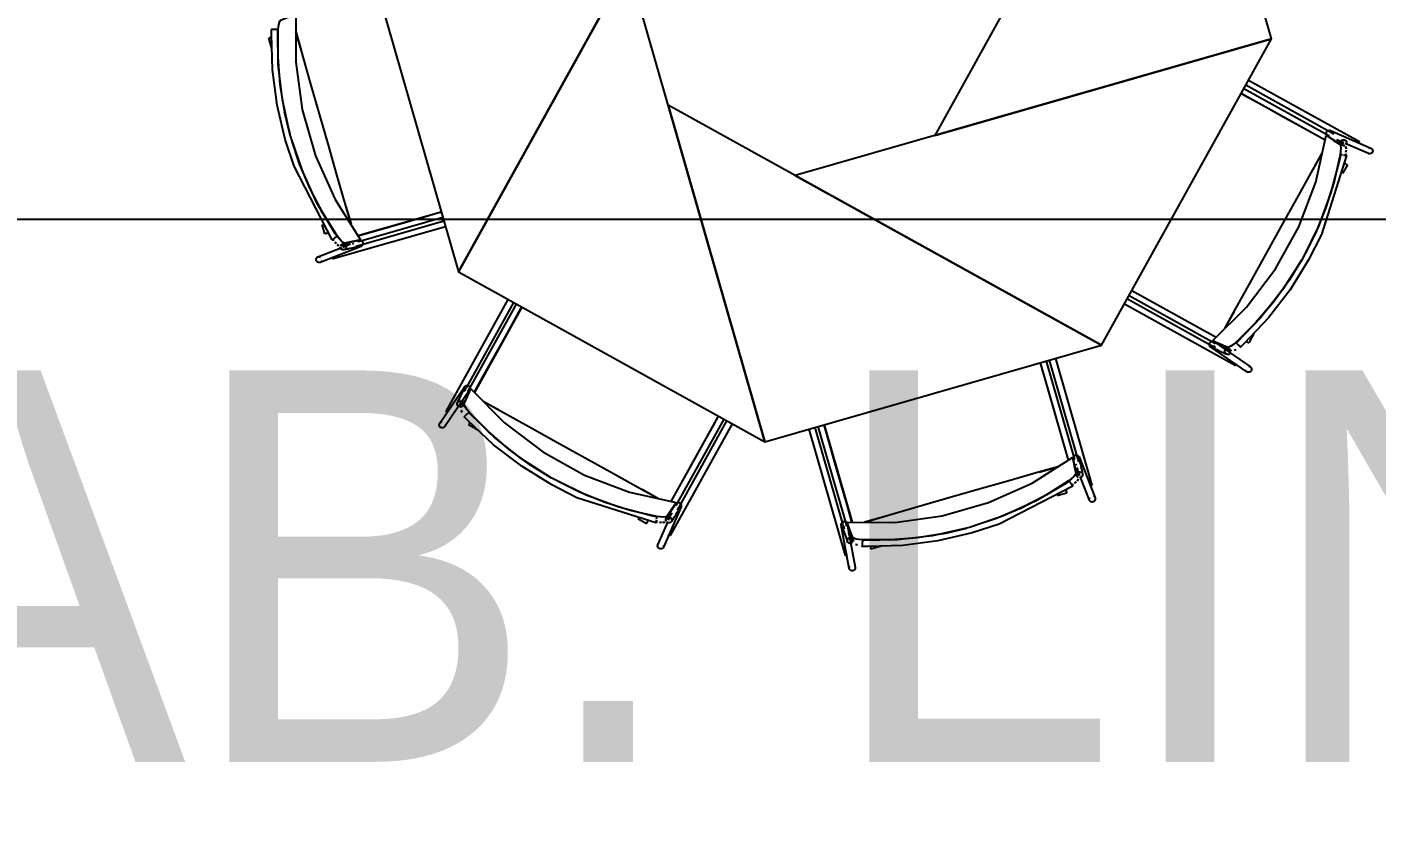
# Model space of a CAD drawing. Header units: metres. Extents: x 3.2 to 22.3, y 0.7 to 22.8.
# Drawn here: x 15.789 to 16.755, y 17.425 to 17.988 of the extents above; entities that cross this region are included whole.
import ezdxf

# ---------------------------------------------------------------- set-up
doc = ezdxf.new("R2010")
doc.units = ezdxf.units.M
for name, color, linetype in [('ARREDI', 9, 'Continuous'), ('PARETI_STRUTTURE', 7, 'Continuous'), ('PORTE_SCALE', 2, 'Continuous'), ('WAYFINDING_RIQUADRI', 7, 'Continuous'), ('WAYFINDING_TESTI', 7, 'Continuous')]:
    doc.layers.add(name, color=color, linetype=linetype)

msp = doc.modelspace()

# ---------------------------------------------------------------- linework, layer by layer
at = {"layer": 'ARREDI'}
for points in [[(16.43843, 17.91001), (16.67931, 17.97908), (16.61024, 18.21994)], [(16.2696, 18.12228), (16.02872, 18.05322), (16.09779, 17.81235)], [(16.21928, 18.0315), (16.09779, 17.81235), (16.31695, 17.69086)], [(16.33866, 17.88141), (16.55781, 17.75992), (16.6793, 17.97907)], [(16.24788, 17.93173), (16.31694, 17.69085), (16.55781, 17.75992)]]:
    msp.add_lwpolyline(points, close=True, dxfattribs=at)
for points in [[(15.96883, 17.98543), (15.96905, 17.98798), (15.96946, 17.99021), (15.96997, 17.99178), (15.9705, 17.99246)], [(15.96883, 17.98542), (15.96904, 17.98785), (15.96944, 17.99012), (15.96996, 17.99173), (15.9705, 17.99244)], [(15.9705, 17.99244), (15.97602, 17.99455), (15.98155, 17.99665), (15.98136, 17.96242), (15.98604, 17.92848), (15.99548, 17.89552), (16.00951, 17.86426), (16.0278, 17.83533), (16.02201, 17.83417), (16.01621, 17.83303), (16.01537, 17.83335), (16.01408, 17.83445), (16.01254, 17.83616), (16.01108, 17.8381)], [(15.96714, 17.98572), (15.9664, 17.98576), (15.96565, 17.9858), (15.96498, 17.98584), (15.96448, 17.98587), (15.96421, 17.98588), (15.96416, 17.98588), (15.96418, 17.98588), (15.96441, 17.98587)], [(15.96847, 17.98564), (15.96823, 17.98566), (15.96777, 17.98567), (15.96713, 17.98571)], [(15.97327, 17.92754), (15.97024, 17.94652), (15.96874, 17.96595), (15.96883, 17.98542)], [(15.97328, 17.9275), (15.97025, 17.94645), (15.96875, 17.96585), (15.96882, 17.98528)], [(15.98148, 17.98423), (15.98534, 17.97082)], [(16.02094, 17.84661), (16.01722, 17.8596), (16.01087, 17.88172), (16.00451, 17.90392), (15.99813, 17.92614), (15.99177, 17.94833), (15.98543, 17.97044), (15.98148, 17.98422)], [(15.96216, 17.97954), (15.96213, 17.97953)], [(15.96423, 17.98013), (15.96352, 17.97992), (15.96288, 17.97974), (15.96242, 17.97962), (15.96216, 17.97953)], [(16.7178, 17.90655), (16.70867, 17.91161), (16.69738, 17.91787), (16.68608, 17.92414), (16.67476, 17.93041), (16.66345, 17.93668), (16.65761, 17.93991)], [(15.9734, 17.92693), (15.97726, 17.91104)], [(15.97726, 17.91106), (15.9734, 17.92689)], [(16.71945, 17.90982), (16.71893, 17.91036), (16.71866, 17.91106), (16.71861, 17.91181), (16.71882, 17.91253), (16.71928, 17.91313), (16.71991, 17.91354)], [(16.71991, 17.91354), (16.72063, 17.91372), (16.72138, 17.91362), (16.7216, 17.91354), (16.72161, 17.91354), (16.72203, 17.91329), (16.72254, 17.91275), (16.72284, 17.91206), (16.72288, 17.91131)], [(16.01107, 17.8381), (16.00068, 17.85458), (15.99166, 17.87184), (15.98406, 17.8898), (15.97881, 17.90566)], [(16.01099, 17.83822), (16.00063, 17.85466), (15.99163, 17.87191), (15.98405, 17.88983), (15.97881, 17.90565)], [(16.64801, 17.75838), (16.6426, 17.76078), (16.63721, 17.76321), (16.66155, 17.78728), (16.68224, 17.81459), (16.69887, 17.84457), (16.71106, 17.8766), (16.71858, 17.90999), (16.72349, 17.90671), (16.7284, 17.90341), (16.72876, 17.9026), (16.7289, 17.90091), (16.72878, 17.89861), (16.72844, 17.8962)], [(16.72084, 17.90969), (16.71857, 17.91)], [(16.72595, 17.9071), (16.72732, 17.90618), (16.73089, 17.90376)], [(16.73174, 17.90287), (16.73102, 17.90269), (16.73028, 17.90277), (16.72975, 17.90302), (16.72961, 17.9031), (16.72913, 17.90363), (16.72885, 17.90431), (16.72882, 17.90505), (16.72904, 17.90577), (16.7295, 17.90637), (16.73013, 17.90678)], [(16.73013, 17.90678), (16.73085, 17.90696), (16.73159, 17.90688), (16.73211, 17.90664), (16.73225, 17.90654), (16.73271, 17.90606), (16.73274, 17.90602), (16.73302, 17.90533), (16.73305, 17.9046), (16.73282, 17.90388), (16.73236, 17.90328)], [(16.74178, 17.90496), (16.74146, 17.90438)], [(16.74218, 17.90567), (16.74204, 17.90541), (16.74179, 17.90496)], [(16.74219, 17.90571), (16.74221, 17.90572)], [(16.64605, 17.77195), (16.65299, 17.7845), (16.66414, 17.80461), (16.67534, 17.8248), (16.68655, 17.84502), (16.69774, 17.86522), (16.70891, 17.88534), (16.71584, 17.89787)], [(16.72844, 17.8962), (16.72414, 17.87721), (16.7183, 17.85861), (16.71098, 17.84055), (16.70348, 17.82561)], [(16.72841, 17.89605), (16.72411, 17.8771), (16.71829, 17.85854), (16.71098, 17.84051), (16.70349, 17.82562)], [(16.70907, 17.88568), (16.71585, 17.89788)], [(16.7284, 17.90343), (16.72876, 17.90265), (16.72891, 17.901), (16.7288, 17.89873), (16.72844, 17.89621)], [(16.73016, 17.89609), (16.72953, 17.89621), (16.72907, 17.89629), (16.72885, 17.89633)], [(16.73089, 17.89598), (16.73163, 17.89585), (16.73228, 17.89574)], [(16.73228, 17.89574), (16.73243, 17.89681)], [(16.73244, 17.8968), (16.73228, 17.89573)], [(16.73272, 17.90039), (16.73258, 17.90207)], [(16.7326, 17.90209), (16.73273, 17.90046)], [(16.73261, 17.89809), (16.73267, 17.89924)], [(16.73268, 17.89947), (16.73263, 17.89819)], [(16.73278, 17.89565), (16.73306, 17.89561), (16.7331, 17.89559), (16.73308, 17.89559)], [(16.75044, 17.89698), (16.74972, 17.89682), (16.74897, 17.8969), (16.74875, 17.89698), (16.74873, 17.89698), (16.74831, 17.89723), (16.7478, 17.89777)], [(16.74876, 17.90095), (16.74949, 17.90112), (16.75024, 17.90103), (16.75046, 17.90095), (16.75047, 17.90095), (16.75089, 17.9007), (16.7514, 17.90016), (16.7517, 17.89946), (16.75174, 17.89871), (16.75151, 17.89799), (16.75106, 17.8974), (16.75045, 17.89698)], [(16.73362, 17.88897), (16.73338, 17.88909), (16.73297, 17.88933), (16.73238, 17.88965), (16.73175, 17.89001)], [(16.01733, 17.85923), (16.02094, 17.84662)], [(16.02592, 17.83831), (16.03595, 17.84118), (16.04836, 17.84474), (16.06078, 17.84831), (16.07323, 17.85188), (16.08545, 17.85538)], [(16.00437, 17.84015), (16.00365, 17.83994), (16.00302, 17.83976), (16.00255, 17.83962), (16.0023, 17.83956)], [(16.0074, 17.83526), (16.00762, 17.83543), (16.00804, 17.83572), (16.00858, 17.83611), (16.00919, 17.83654), (16.00979, 17.83695)], [(16.01088, 17.83772), (16.01068, 17.83758), (16.01031, 17.83732), (16.00978, 17.83696)], [(16.01622, 17.83302), (16.01541, 17.83331), (16.01413, 17.83438), (16.01262, 17.83605), (16.01108, 17.83811)], [(16.00737, 17.83525), (16.00735, 17.83524)], [(16.00868, 17.83486), (16.00803, 17.83572)], [(16.00803, 17.83571), (16.00869, 17.83485)], [(16.00946, 17.83382), (16.01039, 17.83279)], [(16.01039, 17.83279), (16.00952, 17.83373)], [(16.01102, 17.83211), (16.01229, 17.83103)], [(16.01231, 17.831), (16.01105, 17.83206)], [(16.01736, 17.82943), (16.01697, 17.82879), (16.0164, 17.82833), (16.01585, 17.82812), (16.0157, 17.8281), (16.01503, 17.82811), (16.01497, 17.82812), (16.01429, 17.8284), (16.01375, 17.82891), (16.0134, 17.82957), (16.01331, 17.83032)], [(16.01346, 17.83106), (16.01385, 17.8317), (16.01442, 17.83215), (16.01497, 17.83236), (16.01513, 17.83239), (16.01583, 17.83236), (16.01585, 17.83236), (16.01653, 17.83208), (16.01707, 17.83157), (16.01742, 17.83092), (16.01751, 17.83017), (16.01736, 17.82943)], [(16.02054, 17.83216), (16.01892, 17.83184), (16.0147, 17.83102)], [(16.0221, 17.83247), (16.02304, 17.83266)], [(16.02937, 17.83188), (16.02898, 17.83124), (16.0284, 17.83078), (16.02818, 17.83067), (16.02816, 17.83067), (16.02769, 17.83054), (16.02694, 17.83057), (16.02625, 17.83085), (16.02569, 17.83136)], [(16.02599, 17.83394), (16.02781, 17.83533)], [(16.02706, 17.83483), (16.02781, 17.8348), (16.02851, 17.83452), (16.02906, 17.83402), (16.02941, 17.83336), (16.02952, 17.83261), (16.02937, 17.83187)], [(16.00006, 17.82037), (15.99967, 17.81973), (15.99909, 17.81927), (15.99887, 17.81916), (15.99886, 17.81916), (15.99838, 17.81904), (15.99763, 17.81907), (15.99694, 17.81934), (15.99638, 17.81986), (15.99604, 17.82051), (15.99592, 17.82126), (15.99608, 17.822)], [(15.99607, 17.82199), (15.99646, 17.82263), (15.99705, 17.82309), (15.99727, 17.8232), (15.99728, 17.8232), (15.99775, 17.82333), (15.9985, 17.8233), (15.9992, 17.82302)], [(16.00783, 17.82247), (16.00765, 17.82311)], [(16.00807, 17.82165), (16.00807, 17.82164), (16.00806, 17.82169), (16.00784, 17.82247)], [(16.69227, 17.80674), (16.70077, 17.82071)], [(16.70077, 17.8207), (16.6923, 17.80678)], [(16.57952, 17.79908), (16.58847, 17.79412), (16.6018, 17.78673), (16.61519, 17.77931), (16.62855, 17.7719), (16.63972, 17.7657)], [(16.69193, 17.80623), (16.68064, 17.79066), (16.66796, 17.77587), (16.65414, 17.76216)], [(16.69195, 17.80626), (16.68069, 17.79073), (16.66804, 17.77595), (16.65425, 17.76226)], [(16.10913, 17.72625), (16.11533, 17.73742), (16.13016, 17.76417), (16.13755, 17.7775), (16.14298, 17.78729)], [(16.64603, 17.77194), (16.6528, 17.78416)], [(16.63491, 17.76021), (16.63492, 17.76096), (16.6352, 17.76166), (16.6357, 17.76223), (16.63635, 17.76259), (16.63709, 17.76271)], [(16.63887, 17.75945), (16.63837, 17.75888), (16.63772, 17.75852), (16.63698, 17.75839), (16.63625, 17.75854), (16.63581, 17.75877), (16.6358, 17.75877), (16.63561, 17.75892), (16.63515, 17.7595), (16.63491, 17.76021)], [(16.63721, 17.76321), (16.63914, 17.76089)], [(16.63914, 17.7609), (16.63721, 17.76321)], [(16.65414, 17.76216), (16.65218, 17.7605), (16.65032, 17.75922), (16.64885, 17.75847), (16.64798, 17.75836)], [(16.65414, 17.76217), (16.65226, 17.76059), (16.65038, 17.75928), (16.64888, 17.7585), (16.648, 17.75838)], [(16.65514, 17.76075), (16.6547, 17.76122), (16.6544, 17.76157), (16.65425, 17.76174)], [(16.65695, 17.75872), (16.6571, 17.75856), (16.65712, 17.75853), (16.65709, 17.75857), (16.65691, 17.75878), (16.65613, 17.75965), (16.65563, 17.76021), (16.65513, 17.76075)], [(16.66114, 17.76264), (16.66179, 17.76228), (16.66236, 17.76196), (16.66279, 17.76173), (16.66301, 17.7616)], [(16.65049, 17.75542), (16.64507, 17.75782), (16.64375, 17.75842)], [(16.64606, 17.75513), (16.64608, 17.75588), (16.64634, 17.75658), (16.64683, 17.75715), (16.64746, 17.75751), (16.64819, 17.75764), (16.6482, 17.75764), (16.64891, 17.7575), (16.64905, 17.75745), (16.64953, 17.75713), (16.64999, 17.75654), (16.65023, 17.75583)], [(16.64995, 17.75438), (16.64946, 17.75381), (16.64882, 17.75343), (16.6481, 17.75331), (16.64803, 17.75332), (16.64738, 17.75345), (16.64724, 17.75352), (16.64675, 17.75384), (16.64629, 17.75442), (16.64606, 17.75513)], [(16.65387, 17.75701), (16.6528, 17.75626)], [(16.65285, 17.75631), (16.65388, 17.75702)], [(16.53408, 17.67783), (16.5312, 17.68786), (16.52765, 17.70027), (16.52408, 17.71269), (16.52051, 17.72513), (16.51695, 17.73757), (16.51413, 17.7474)], [(16.65337, 17.74546), (16.65335, 17.74545), (16.65338, 17.74549), (16.65353, 17.74575), (16.65378, 17.7462)], [(16.6541, 17.74678), (16.65378, 17.7462)], [(16.66513, 17.74309), (16.66512, 17.74234), (16.66484, 17.74165), (16.66434, 17.74108), (16.66369, 17.7407), (16.66295, 17.74059), (16.66222, 17.74073), (16.66179, 17.74097), (16.66177, 17.74097), (16.66158, 17.74112), (16.66112, 17.7417), (16.66088, 17.74241)], [(16.66306, 17.74491), (16.66379, 17.74477), (16.66422, 17.74453), (16.66424, 17.74453), (16.66443, 17.74438), (16.66489, 17.7438), (16.66513, 17.74309)], [(16.10288, 17.72711), (16.10231, 17.72761), (16.10195, 17.72826), (16.10183, 17.72899), (16.10198, 17.72973), (16.1022, 17.73016), (16.1022, 17.73017), (16.10236, 17.73037), (16.10294, 17.73083), (16.10365, 17.73106)], [(16.10365, 17.73107), (16.1044, 17.73105), (16.10509, 17.73077), (16.10566, 17.73027), (16.10602, 17.72962), (16.10615, 17.72889)], [(16.09885, 17.71549), (16.10126, 17.7209), (16.10185, 17.72222)], [(16.10181, 17.71797), (16.10422, 17.72337), (16.10665, 17.72876), (16.13072, 17.70443), (16.15804, 17.68373), (16.18801, 17.66711), (16.22004, 17.65491), (16.25343, 17.6474), (16.25015, 17.64248), (16.24684, 17.63758), (16.24604, 17.63722), (16.24434, 17.63708), (16.24205, 17.63719), (16.23963, 17.63754)], [(16.10665, 17.72877), (16.10433, 17.72683)], [(16.10433, 17.72684), (16.10665, 17.72877)], [(16.0889, 17.71261), (16.08888, 17.71262), (16.08892, 17.71259), (16.08919, 17.71244), (16.08963, 17.71219)], [(16.09022, 17.71188), (16.08964, 17.7122)], [(16.09781, 17.71603), (16.09724, 17.71651), (16.09687, 17.71715), (16.09674, 17.71788), (16.09676, 17.71795), (16.09688, 17.7186), (16.09695, 17.71874), (16.09727, 17.71922), (16.09785, 17.71968), (16.09856, 17.71992)], [(16.09856, 17.71991), (16.09931, 17.7199), (16.10002, 17.71962), (16.10059, 17.71915), (16.10095, 17.71851), (16.10108, 17.71779), (16.10108, 17.71778), (16.10094, 17.71707), (16.10088, 17.71693), (16.10056, 17.71644), (16.09998, 17.71598), (16.09927, 17.71575)], [(16.10045, 17.7121), (16.0997, 17.71317)], [(16.09975, 17.71312), (16.10045, 17.7121)], [(16.10559, 17.71184), (16.10394, 17.7138), (16.10266, 17.71566), (16.10191, 17.71713), (16.1018, 17.71799)], [(16.10561, 17.71183), (16.10402, 17.71371), (16.10272, 17.7156), (16.10194, 17.7171), (16.10181, 17.71797)], [(16.10216, 17.70903), (16.10199, 17.70887), (16.10196, 17.70886), (16.10201, 17.70889), (16.10221, 17.70907), (16.10309, 17.70985), (16.10364, 17.71035), (16.10419, 17.71085)], [(16.10419, 17.71084), (16.10466, 17.71127), (16.10501, 17.71158), (16.10517, 17.71173)], [(16.14967, 17.67404), (16.1341, 17.68533), (16.1193, 17.69801), (16.1056, 17.71183)], [(16.14969, 17.67402), (16.13416, 17.68528), (16.11939, 17.69794), (16.10569, 17.71173)], [(16.11537, 17.71994), (16.1276, 17.71318)], [(16.11539, 17.71993), (16.12793, 17.71298), (16.14804, 17.70183), (16.16824, 17.69064), (16.18846, 17.67943), (16.20865, 17.66823), (16.22878, 17.65708), (16.24131, 17.65014)], [(16.08653, 17.70084), (16.08578, 17.70086), (16.08508, 17.70113), (16.08451, 17.70163), (16.08414, 17.70229), (16.08403, 17.70302), (16.08417, 17.70376), (16.0844, 17.70419), (16.0844, 17.7042), (16.08456, 17.7044), (16.08514, 17.70486), (16.08585, 17.70509)], [(16.08835, 17.70292), (16.08821, 17.70218), (16.08797, 17.70175), (16.08797, 17.70174), (16.08782, 17.70154), (16.08723, 17.70108), (16.08653, 17.70085)], [(16.10608, 17.70484), (16.10572, 17.70418), (16.1054, 17.70362), (16.10516, 17.70318), (16.10504, 17.70296)], [(16.24999, 17.64818), (16.25504, 17.6573), (16.26131, 17.66859), (16.26757, 17.6799), (16.27385, 17.69122), (16.28011, 17.70252), (16.28382, 17.70922)], [(16.37927, 17.63344), (16.37575, 17.64572), (16.37154, 17.66041), (16.36733, 17.67512), (16.36312, 17.68977), (16.35933, 17.70301)], [(16.15018, 17.6737), (16.16415, 17.6652)], [(16.16413, 17.66521), (16.15022, 17.67368)], [(16.37995, 17.62241), (16.37782, 17.62793), (16.37574, 17.63346), (16.40996, 17.63327), (16.4439, 17.63795), (16.47686, 17.64739), (16.50813, 17.66142), (16.53706, 17.67971), (16.53821, 17.67392), (16.53935, 17.66811), (16.53903, 17.66728), (16.53793, 17.66599), (16.53622, 17.66445), (16.53428, 17.66299)], [(16.52655, 17.67307), (16.51279, 17.66913), (16.49066, 17.66278), (16.46847, 17.65642), (16.44625, 17.65004), (16.42405, 17.64368), (16.40194, 17.63734), (16.38816, 17.63339)], [(16.51314, 17.66924), (16.52656, 17.67307)], [(16.53845, 17.6779), (16.53706, 17.67972)], [(16.53755, 17.67897), (16.53758, 17.67972), (16.53786, 17.68042), (16.53836, 17.68097), (16.53903, 17.68132), (16.53978, 17.68143), (16.54051, 17.68128)], [(16.53991, 17.67401), (16.53973, 17.67495)], [(16.54022, 17.67245), (16.54054, 17.67083), (16.54136, 17.66661)], [(16.54051, 17.68128), (16.54115, 17.68089), (16.5416, 17.68031), (16.54171, 17.68009), (16.54171, 17.68007), (16.54184, 17.6796), (16.54181, 17.67885), (16.54153, 17.67816), (16.54102, 17.6776)], [(16.23963, 17.63753), (16.22065, 17.64184), (16.20205, 17.64767), (16.18398, 17.65499), (16.16905, 17.66249)], [(16.23949, 17.63756), (16.22053, 17.64187), (16.20198, 17.64769), (16.18395, 17.655), (16.16906, 17.66248)], [(16.53428, 17.66298), (16.51781, 17.65259), (16.50054, 17.64357), (16.48259, 17.63597), (16.46672, 17.63072)], [(16.53416, 17.6629), (16.51771, 17.65254), (16.50047, 17.64354), (16.48255, 17.63596), (16.46673, 17.63072)], [(16.53936, 17.66812), (16.53907, 17.66732), (16.538, 17.66604), (16.53633, 17.66453), (16.53428, 17.66299)], [(16.53466, 17.66279), (16.5348, 17.66259), (16.53507, 17.66222), (16.53543, 17.66169)], [(16.54133, 17.66537), (16.54069, 17.66576), (16.54023, 17.66633), (16.54002, 17.66688), (16.53999, 17.66703), (16.54002, 17.66774), (16.54002, 17.66776), (16.5403, 17.66844), (16.54081, 17.66898), (16.54146, 17.66933), (16.54221, 17.66942), (16.54295, 17.66927)], [(16.54027, 17.66292), (16.54136, 17.6642)], [(16.54138, 17.66422), (16.54032, 17.66296)], [(16.54295, 17.66927), (16.54359, 17.66888), (16.54405, 17.66831), (16.54426, 17.66776), (16.54429, 17.6676), (16.54427, 17.66694), (16.54426, 17.66688), (16.54398, 17.6662), (16.54347, 17.66566), (16.54281, 17.66531), (16.54206, 17.66522)], [(16.22912, 17.65691), (16.24131, 17.65013)], [(16.53223, 17.65628), (16.53244, 17.65556), (16.53262, 17.65493), (16.53276, 17.65446), (16.53283, 17.65421)], [(16.53712, 17.65931), (16.53696, 17.65953), (16.53667, 17.65994), (16.53628, 17.66049), (16.53585, 17.6611), (16.53543, 17.66169)], [(16.53667, 17.65994), (16.53753, 17.6606)], [(16.53753, 17.66059), (16.53667, 17.65994)], [(16.53713, 17.65928), (16.53715, 17.65926)], [(16.53856, 17.66137), (16.53959, 17.6623)], [(16.5396, 17.66229), (16.53865, 17.66143)], [(16.54991, 17.65974), (16.54927, 17.65956)], [(16.55073, 17.65998), (16.55075, 17.65998), (16.55069, 17.65997), (16.54991, 17.65974)], [(16.25313, 17.64514), (16.25343, 17.6474)], [(16.25326, 17.64653), (16.2538, 17.64704), (16.25449, 17.64732), (16.25524, 17.64736), (16.25596, 17.64715), (16.25656, 17.64669), (16.25698, 17.64607)], [(16.25698, 17.64607), (16.25716, 17.64535), (16.25706, 17.6446), (16.25698, 17.64438), (16.25698, 17.64436), (16.25673, 17.64395), (16.25619, 17.64343), (16.25549, 17.64314), (16.25474, 17.6431)], [(16.55039, 17.64798), (16.54975, 17.64837), (16.54929, 17.64895), (16.54918, 17.64918), (16.54918, 17.64919), (16.54906, 17.64966), (16.54908, 17.65041), (16.54936, 17.65111)], [(16.55201, 17.65197), (16.55265, 17.65158), (16.55311, 17.651), (16.55322, 17.65078), (16.55322, 17.65076), (16.55334, 17.65029), (16.55332, 17.64954), (16.55304, 17.64885), (16.55252, 17.64829), (16.55187, 17.64794), (16.55112, 17.64783), (16.55039, 17.64799)], [(16.2324, 17.63236), (16.23253, 17.63259), (16.23276, 17.63301), (16.23308, 17.63359), (16.23345, 17.63423)], [(16.24024, 17.63354), (16.23917, 17.63369)], [(16.23941, 17.63509), (16.23929, 17.63435), (16.23918, 17.6337)], [(16.23918, 17.6337), (16.24025, 17.63355)], [(16.23953, 17.6358), (16.23964, 17.63644), (16.23972, 17.6369), (16.23977, 17.63712)], [(16.24686, 17.63758), (16.24609, 17.63722), (16.24443, 17.63706), (16.24217, 17.63717), (16.23964, 17.63753)], [(16.24152, 17.63336), (16.24268, 17.63331)], [(16.24291, 17.63329), (16.24163, 17.63335)], [(16.24382, 17.63325), (16.2455, 17.63339)], [(16.24554, 17.63338), (16.24389, 17.63324)], [(16.2463, 17.63424), (16.24612, 17.63496), (16.24621, 17.6357), (16.24646, 17.63622), (16.24654, 17.63636), (16.24707, 17.63685), (16.24775, 17.63713), (16.24848, 17.63715), (16.24921, 17.63693), (16.2498, 17.63647), (16.25022, 17.63585)], [(16.25021, 17.63585), (16.2504, 17.63512), (16.25031, 17.63439), (16.25008, 17.63386), (16.24998, 17.63372), (16.24951, 17.63326), (16.24945, 17.63324), (16.24877, 17.63296), (16.24803, 17.63293), (16.24731, 17.63315), (16.24671, 17.63361)], [(16.25053, 17.64003), (16.24962, 17.63865), (16.2472, 17.63508)], [(16.37199, 17.63296), (16.37253, 17.63348), (16.37322, 17.63378), (16.37397, 17.63384), (16.37469, 17.63363), (16.37529, 17.63319)], [(16.37546, 17.63046), (16.37573, 17.63346)], [(16.37574, 17.63345), (16.37546, 17.63045)], [(16.38815, 17.63339), (16.40157, 17.63725)], [(16.23909, 17.6332), (16.23904, 17.63292), (16.23903, 17.63288), (16.23903, 17.63291)], [(16.2484, 17.62419), (16.24781, 17.62451)], [(16.24911, 17.6238), (16.24885, 17.62394), (16.2484, 17.62419)], [(16.24914, 17.62378), (16.24916, 17.62377)], [(16.37425, 17.62962), (16.3735, 17.62957), (16.37277, 17.62977), (16.37216, 17.63022), (16.37175, 17.63083), (16.37161, 17.6313), (16.37161, 17.63132), (16.37156, 17.63155), (16.37165, 17.6323), (16.37198, 17.63297)], [(16.37961, 17.61856), (16.37749, 17.62408), (16.37697, 17.62543)], [(16.44485, 17.62518), (16.42586, 17.62215), (16.40643, 17.62065), (16.38696, 17.62074)], [(16.44488, 17.62519), (16.42594, 17.62216), (16.40653, 17.62066), (16.3871, 17.62073)], [(16.44545, 17.62531), (16.46134, 17.62917)], [(16.46133, 17.62917), (16.44549, 17.62531)], [(16.24042, 17.61554), (16.24025, 17.61626), (16.24033, 17.61701), (16.24042, 17.61723), (16.24042, 17.61724), (16.24067, 17.61766), (16.24121, 17.61817)], [(16.24439, 17.61721), (16.24457, 17.61649), (16.24447, 17.61574), (16.24439, 17.61552), (16.24439, 17.6155), (16.24414, 17.61508), (16.2436, 17.61457), (16.2429, 17.61428), (16.24215, 17.61424), (16.24143, 17.61446), (16.24083, 17.61492), (16.24041, 17.61553)], [(16.37918, 17.61852), (16.37849, 17.61821), (16.37775, 17.61814), (16.37703, 17.61833), (16.37643, 17.61877), (16.37639, 17.61881), (16.37603, 17.61936), (16.37597, 17.6195), (16.37585, 17.62008), (16.37595, 17.62082), (16.37628, 17.62149)], [(16.37627, 17.62148), (16.37682, 17.62199), (16.37751, 17.62231), (16.37825, 17.62237), (16.37897, 17.62217), (16.37957, 17.62176), (16.37957, 17.62174), (16.37997, 17.62115), (16.38002, 17.62101), (16.38015, 17.62044), (16.38005, 17.6197)], [(16.38696, 17.62074), (16.3844, 17.62096), (16.38218, 17.62137), (16.38061, 17.62188), (16.37993, 17.62241)], [(16.38696, 17.62074), (16.38453, 17.62095), (16.38226, 17.62135), (16.38065, 17.62187), (16.37995, 17.62241)], [(16.38314, 17.61728), (16.38184, 17.61752)], [(16.38191, 17.61751), (16.38314, 17.61729)], [(16.38667, 17.61905), (16.38663, 17.61831), (16.38659, 17.61756), (16.38654, 17.61689), (16.38652, 17.61639), (16.3865, 17.61612), (16.3865, 17.61607), (16.3865, 17.61609), (16.38652, 17.61632)], [(16.38674, 17.62038), (16.38673, 17.62014), (16.38671, 17.61968), (16.38667, 17.61904)], [(16.39225, 17.61614), (16.39246, 17.61543), (16.39264, 17.61479), (16.39276, 17.61433), (16.39285, 17.61407)], [(16.39284, 17.61407), (16.39285, 17.61404)], [(16.37459, 17.60948), (16.37461, 17.60948)], [(16.37464, 17.60949), (16.37492, 17.60957), (16.37542, 17.60971)], [(16.37606, 17.60989), (16.37542, 17.60971)], [(16.38125, 17.59949), (16.38071, 17.59897), (16.38001, 17.59867), (16.37926, 17.59861), (16.37854, 17.59882), (16.37795, 17.59926), (16.37753, 17.59987), (16.37738, 17.60035), (16.37738, 17.60036), (16.37735, 17.6006), (16.37743, 17.60135), (16.37776, 17.60201)], [(16.38083, 17.60241), (16.38107, 17.60224), (16.38149, 17.60162), (16.38164, 17.60114), (16.38167, 17.60089), (16.38158, 17.60016), (16.38125, 17.59949)]]:
    msp.add_lwpolyline(points, dxfattribs=at)
at = {"layer": 'PARETI_STRUTTURE'}
for points in [[(15.97385, 17.90714), (15.9681, 17.93177), (15.96482, 17.95684), (15.96405, 17.9821), (15.96416, 17.98588)], [(15.97801, 17.90833), (15.97722, 17.91113), (15.97182, 17.93561), (15.96889, 17.96053), (15.96849, 17.98564)], [(15.96424, 17.97218), (15.96213, 17.97953)], [(16.65969, 17.94368), (16.7199, 17.91031)], [(16.72387, 17.91093), (16.66089, 17.94585)], [(16.66298, 17.94964), (16.74221, 17.90572)], [(16.7178, 17.90652), (16.65759, 17.9399)], [(16.72161, 17.91353), (16.75047, 17.90095)], [(16.00735, 17.83524), (15.98019, 17.88793), (15.97384, 17.90714)], [(16.0109, 17.83773), (16.00925, 17.84021), (15.99656, 17.86182), (15.98612, 17.88461), (15.97801, 17.90834)], [(16.72086, 17.90914), (16.71988, 17.90957)], [(16.7199, 17.90935), (16.72975, 17.90301)], [(16.73112, 17.90467), (16.72669, 17.9066)], [(16.72807, 17.90578), (16.72897, 17.90528)], [(16.74874, 17.89698), (16.73203, 17.90427)], [(16.72883, 17.89634), (16.72824, 17.89342), (16.72192, 17.86917), (16.7132, 17.84567), (16.70216, 17.82316)], [(16.7331, 17.8956), (16.71504, 17.83912), (16.70595, 17.82105)], [(16.73365, 17.88895), (16.73019, 17.88271)], [(16.00227, 17.83954), (16.0003, 17.8464)], [(16.02472, 17.83092), (16.08732, 17.84887)], [(16.0259, 17.83834), (16.08544, 17.85541)], [(16.08664, 17.85125), (16.02639, 17.83397)], [(16.08852, 17.84471), (16.00807, 17.82164)], [(15.99727, 17.82319), (16.01424, 17.82986)], [(16.02816, 17.83067), (15.99886, 17.81917)], [(16.01496, 17.83014), (16.01967, 17.83199)], [(16.02641, 17.83486), (16.01497, 17.83236)], [(16.01892, 17.83182), (16.01712, 17.83131)], [(16.02559, 17.83432), (16.02659, 17.8347)], [(16.70216, 17.82315), (16.70074, 17.82064), (16.68724, 17.79948), (16.6717, 17.7798), (16.65423, 17.76176)], [(16.70595, 17.82106), (16.6926, 17.79958), (16.67718, 17.77953), (16.65986, 17.76112), (16.65711, 17.75853)], [(16.57954, 17.7991), (16.63975, 17.76572)], [(16.08888, 17.71261), (16.13326, 17.79268)], [(16.13705, 17.79058), (16.10321, 17.72952)], [(16.10473, 17.72716), (16.13921, 17.78938)], [(16.65336, 17.74544), (16.57414, 17.78936)], [(16.57624, 17.79315), (16.63645, 17.75977)], [(16.63881, 17.76128), (16.57744, 17.79531)], [(16.14301, 17.78729), (16.10916, 17.72623)], [(16.63665, 17.75967), (16.63922, 17.75824)], [(16.63826, 17.76235), (16.66423, 17.74454)], [(16.63846, 17.76245), (16.63859, 17.76239), (16.6387, 17.76234), (16.63882, 17.76228), (16.63893, 17.76223), (16.63906, 17.76217), (16.63917, 17.76212), (16.6393, 17.76206), (16.63941, 17.76201), (16.63953, 17.76195), (16.63964, 17.76189), (16.63977, 17.76184), (16.63988, 17.76178), (16.64013, 17.76167), (16.64024, 17.7616), (16.64036, 17.76155), (16.64048, 17.76149), (16.6406, 17.76144), (16.64071, 17.76138), (16.64084, 17.76132), (16.64095, 17.76127), (16.64107, 17.76121), (16.64118, 17.76116), (16.64131, 17.7611), (16.64142, 17.76105), (16.64167, 17.76094), (16.64178, 17.76088), (16.64191, 17.76082), (16.64202, 17.76077), (16.64214, 17.76071), (16.64225, 17.76066), (16.64238, 17.7606), (16.64249, 17.76055), (16.64261, 17.76049), (16.64273, 17.76044), (16.64285, 17.76038), (16.64296, 17.76032), (16.64321, 17.76021), (16.64332, 17.76016), (16.64345, 17.7601), (16.64356, 17.76003), (16.64368, 17.75998), (16.6438, 17.75992), (16.64392, 17.75987), (16.64403, 17.75981), (16.64416, 17.75976), (16.64427, 17.7597), (16.64439, 17.75964), (16.6445, 17.75959), (16.64475, 17.75948), (16.64486, 17.75942), (16.64499, 17.75937), (16.6451, 17.75931), (16.64523, 17.75926), (16.64534, 17.7592), (16.64546, 17.75914), (16.64557, 17.75909), (16.6457, 17.75903), (16.64581, 17.75898), (16.64606, 17.75887), (16.64617, 17.75881), (16.6463, 17.75876), (16.64641, 17.7587), (16.64653, 17.75864), (16.64664, 17.75859), (16.64677, 17.75853), (16.64688, 17.75846), (16.647, 17.75841), (16.64711, 17.75835), (16.64724, 17.7583), (16.64735, 17.75824), (16.6476, 17.75813), (16.64771, 17.75807), (16.64784, 17.75802), (16.64795, 17.75796), (16.64807, 17.75791), (16.64818, 17.75785), (16.64831, 17.7578), (16.64842, 17.75774), (16.64855, 17.75769), (16.64866, 17.75763), (16.64878, 17.75757), (16.64889, 17.75752), (16.64902, 17.75746), (16.64905, 17.75745)], [(16.66676, 17.76827), (16.66305, 17.76159)], [(16.54146, 17.67663), (16.52064, 17.74926)], [(16.5248, 17.75045), (16.55074, 17.65998)], [(16.66178, 17.74096), (16.63581, 17.75877)], [(16.6366, 17.75854), (16.64724, 17.75351)], [(16.64672, 17.7569), (16.6458, 17.75742)], [(16.53404, 17.67781), (16.5141, 17.74738)], [(16.51826, 17.74858), (16.53841, 17.6783)], [(16.0844, 17.70419), (16.10221, 17.73016)], [(16.10578, 17.72772), (16.08797, 17.70175)], [(16.10198, 17.72937), (16.09695, 17.71873)], [(16.10589, 17.72751), (16.10583, 17.72739), (16.10577, 17.72728), (16.10572, 17.72715), (16.10566, 17.72704), (16.10561, 17.72691), (16.10555, 17.7268), (16.1055, 17.72668), (16.10544, 17.72657), (16.10539, 17.72644), (16.10533, 17.72633), (16.10527, 17.72621), (16.10522, 17.7261), (16.10511, 17.72585), (16.10504, 17.72573), (16.10498, 17.72561), (16.10493, 17.7255), (16.10487, 17.72537), (16.10482, 17.72526), (16.10476, 17.72514), (16.10471, 17.72503), (16.10465, 17.7249), (16.10459, 17.72479), (16.10454, 17.72466), (16.10448, 17.72455), (16.10437, 17.7243), (16.10432, 17.72419), (16.10426, 17.72407), (16.10421, 17.72396), (16.10415, 17.72383), (16.10409, 17.72372), (16.10404, 17.7236), (16.10398, 17.72348), (16.10393, 17.72336), (16.10387, 17.72325), (16.10382, 17.72312), (16.10376, 17.72301), (16.10365, 17.72276), (16.10359, 17.72265), (16.10354, 17.72253), (16.10347, 17.72241), (16.10341, 17.72229), (16.10336, 17.72218), (16.1033, 17.72205), (16.10325, 17.72194), (16.10319, 17.72182), (16.10314, 17.72171), (16.10308, 17.72158), (16.10302, 17.72147), (16.10291, 17.72122), (16.10286, 17.72111), (16.1028, 17.72098), (16.10275, 17.72087), (16.10269, 17.72075), (16.10264, 17.72064), (16.10258, 17.72051), (16.10252, 17.7204), (16.10247, 17.72028), (16.10241, 17.72016), (16.10236, 17.72004), (16.1023, 17.71993), (16.10219, 17.71968), (16.10214, 17.71957), (16.10208, 17.71944), (16.10202, 17.71933), (16.10197, 17.71921), (16.1019, 17.7191), (16.10184, 17.71897), (16.10179, 17.71886), (16.10173, 17.71873), (16.10168, 17.71862), (16.10157, 17.71837), (16.10151, 17.71826), (16.10146, 17.71814), (16.1014, 17.71803), (16.10134, 17.7179), (16.10129, 17.71779), (16.10123, 17.71766), (16.10118, 17.71755), (16.10112, 17.71743), (16.10107, 17.71732), (16.10101, 17.71719), (16.10096, 17.71708), (16.1009, 17.71696), (16.10089, 17.71693)], [(16.1031, 17.72933), (16.10167, 17.72676)], [(16.10034, 17.71926), (16.10085, 17.72018)], [(16.16659, 17.66381), (16.16407, 17.66523), (16.14292, 17.67873), (16.12324, 17.69427), (16.1052, 17.71175)], [(16.16449, 17.66003), (16.14302, 17.67337), (16.12296, 17.68879), (16.10456, 17.70611), (16.10196, 17.70886)], [(16.1117, 17.69922), (16.10502, 17.70293)], [(16.29354, 17.70384), (16.24916, 17.62377)], [(16.24995, 17.64818), (16.2838, 17.70923)], [(16.28758, 17.70714), (16.25339, 17.64544)], [(16.25437, 17.64211), (16.28975, 17.70593)], [(16.35282, 17.70114), (16.37276, 17.63156)], [(16.37551, 17.63096), (16.35519, 17.70182)], [(16.35936, 17.70301), (16.3793, 17.63344)], [(16.3746, 17.60947), (16.34865, 17.69995)], [(16.53752, 17.67832), (16.54002, 17.66688)], [(16.53807, 17.67749), (16.53768, 17.67849)], [(16.54171, 17.68007), (16.55321, 17.65077)], [(16.23977, 17.63715), (16.23686, 17.63773), (16.21261, 17.64405), (16.18911, 17.65277), (16.16659, 17.66382)], [(16.53466, 17.66281), (16.53217, 17.66115), (16.51056, 17.64847), (16.48777, 17.63803), (16.46405, 17.62992)], [(16.54224, 17.66687), (16.54039, 17.67158)], [(16.54056, 17.67083), (16.54107, 17.66903)], [(16.54919, 17.64918), (16.54252, 17.66615)], [(16.23903, 17.63288), (16.18256, 17.65093), (16.16449, 17.66003)], [(16.53715, 17.65926), (16.48445, 17.6321), (16.46524, 17.62575)], [(16.53284, 17.65418), (16.52598, 17.65221)], [(16.25697, 17.64437), (16.24439, 17.61551)], [(16.25278, 17.64609), (16.24645, 17.63623)], [(16.25258, 17.64511), (16.25301, 17.6461)], [(16.23238, 17.63232), (16.22615, 17.63578)], [(16.24041, 17.61724), (16.24771, 17.63395)], [(16.24811, 17.63486), (16.25004, 17.63929)], [(16.24921, 17.63791), (16.24871, 17.637)], [(16.37738, 17.60035), (16.3716, 17.6313)], [(16.372, 17.63058), (16.37597, 17.61951)], [(16.37283, 17.63134), (16.37364, 17.62852)], [(16.37586, 17.6321), (16.38163, 17.60115)], [(16.38002, 17.621), (16.37997, 17.62117), (16.37993, 17.62128), (16.37984, 17.62153), (16.37979, 17.62166), (16.37958, 17.62228), (16.37952, 17.62239), (16.37936, 17.62289), (16.3793, 17.62302), (16.37918, 17.62339), (16.37914, 17.6235), (16.37909, 17.62363), (16.37904, 17.62375), (16.37887, 17.62425), (16.37882, 17.62438), (16.37873, 17.62463), (16.37869, 17.62474), (16.37861, 17.62499), (16.37855, 17.62512), (16.37839, 17.62562), (16.37833, 17.62574), (16.37829, 17.62585), (16.37816, 17.62623), (16.37811, 17.62635), (16.37794, 17.62685), (16.3779, 17.62696), (16.37784, 17.62709), (16.37768, 17.62759), (16.37762, 17.62771), (16.37754, 17.62796), (16.3775, 17.62807), (16.37741, 17.62832), (16.37736, 17.62845), (16.37719, 17.62895), (16.37714, 17.62907), (16.37709, 17.6292), (16.37705, 17.62931), (16.37693, 17.62968), (16.37687, 17.62981), (16.3767, 17.63031), (16.37665, 17.63042), (16.37648, 17.63092), (16.37643, 17.63105), (16.3763, 17.63142), (16.37626, 17.63153), (16.37622, 17.63166), (16.37616, 17.63178), (16.37608, 17.63203)], [(16.46524, 17.62575), (16.44061, 17.62), (16.41555, 17.61673), (16.39028, 17.61596), (16.3865, 17.61607)], [(16.46405, 17.62992), (16.46126, 17.62913), (16.43677, 17.62373), (16.41185, 17.6208), (16.38674, 17.6204)], [(16.37799, 17.62228), (16.37771, 17.62326)], [(16.4002, 17.61615), (16.39285, 17.61404)]]:
    msp.add_lwpolyline(points, dxfattribs=at)
at = {"layer": 'PORTE_SCALE'}
for centre, radius, start, end in [((16.75771, 14.44736), 3.4612, 102.18186, 102.37645), ((19.92502, 18.40962), 3.4612, 192.18186, 192.37645), ((23.36245, 13.07216), 8.44956, 147.24518, 147.324991)]:
    msp.add_arc(centre, radius, start, end, dxfattribs=at)
at = {"layer": 'WAYFINDING_RIQUADRI'}
msp.add_lwpolyline([(15.5, 17.35), (17.7, 17.35), (17.7, 17.85), (15.5, 17.85)], close=True, dxfattribs=at)

# ---------------------------------------------------------------- texts
at = {"layer": 'WAYFINDING_TESTI', "insert": (16.6, 17.6), "char_height": 0.28, "attachment_point": 5}
msp.add_mtext('LAB. LINGUE', dxfattribs=at)

doc.saveas('drawing.dxf')
